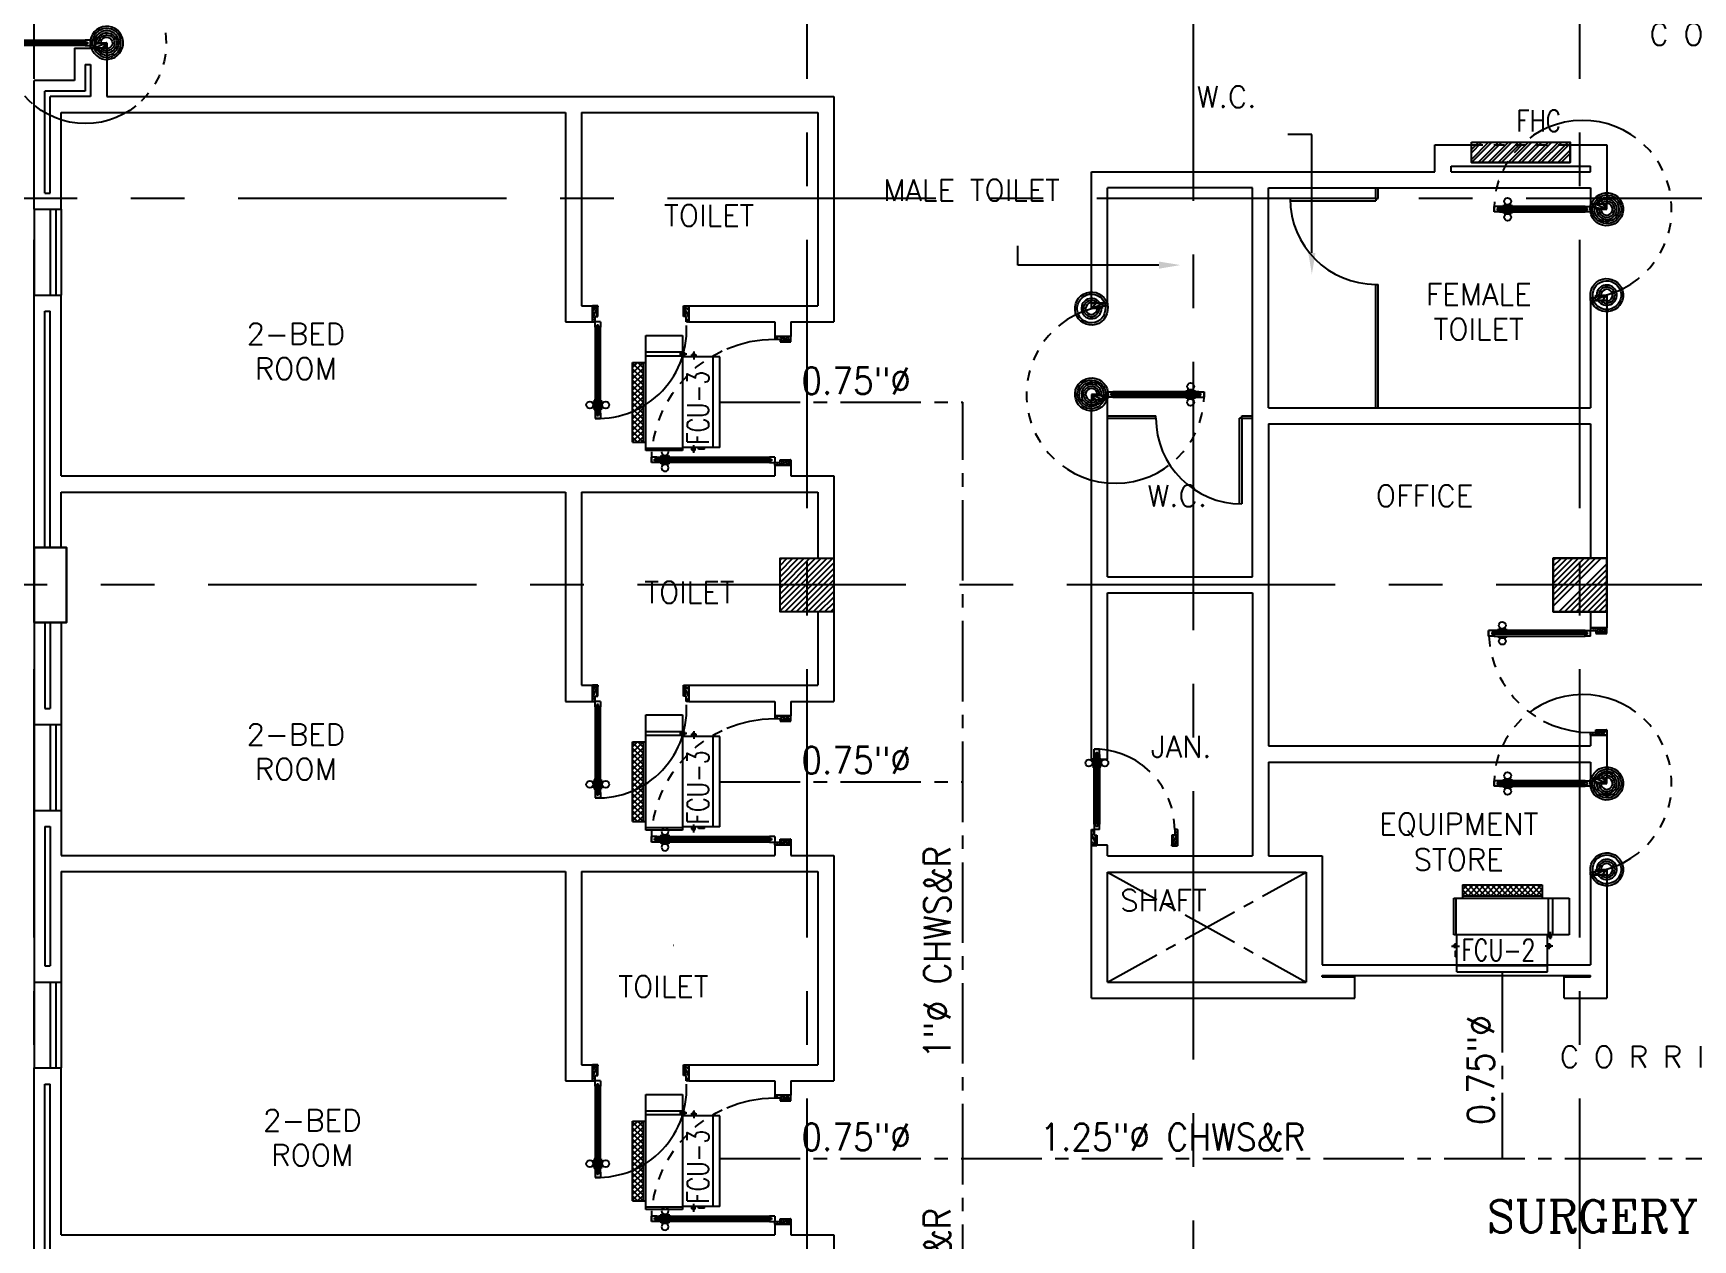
# Model space of a CAD drawing. Extents: x 417866029 to 417866302, y 43498045 to 43498122.
# Drawn here: x 417866063.03 to 417866078.5, y 43498089.69 to 43498100.93 of the extents above; entities that cross this region are included whole.
import ezdxf
from ezdxf.enums import TextEntityAlignment as Align

# ---------------------------------------------------------------- set-up
doc = ezdxf.new("R2010")
doc.units = 0
doc.header["$MEASUREMENT"] = 0
for name, pattern in [('CENTER2', [1.125, 0.75, -0.125, 0.125, -0.125]), ('CENTERX2', [4, 2.5, -0.5, 0.5, -0.5]), ('HIDDEN', [0.375, 0.25, -0.125])]:
    doc.linetypes.add(name, pattern=pattern)
doc.layers.get('0').update_dxf_attribs({"linetype": 'CONTINUOUS'})
for name, color, linetype in [('AC-CH', 6, 'CENTER2'), ('AC-CHT', 2, 'CONTINUOUS'), ('AXES', 11, 'CENTERX2'), ('COL', 11, 'CONTINUOUS'), ('DOOR', 11, 'CONTINUOUS'), ('FCU', 6, 'CONTINUOUS'), ('FHC', 11, 'CONTINUOUS'), ('HAT', 11, 'CONTINUOUS'), ('INSUL', 11, 'CONTINUOUS'), ('PART', 11, 'CONTINUOUS'), ('RM-NAME', 11, 'CONTINUOUS'), ('TEXTN', 2, 'CONTINUOUS'), ('WALL', 11, 'CONTINUOUS'), ('WIN', 11, 'CONTINUOUS')]:
    doc.layers.add(name, color=color, linetype=linetype)
doc.styles.add('KHRS2', font='ROMANS.shx', dxfattribs={"height": 200})
doc.styles.add('ROMANC', font='romanc', dxfattribs={"height": 0.1})
doc.styles.add('ROMANS', font='ROMANS.shx', dxfattribs={"width": 0.6})

# ---------------------------------------------------------------- blocks, each defined once
blk = doc.blocks.new('DOOR100')
at = {"layer": 'DOOR', "color": 7, "linetype": 'ByBlock'}
for p, q in [((-75, 1250), (-75, 1300)), ((-75, 1300), (-25, 1300)), ((-25, 1300), (-75, 1300)), ((-58, 1250), (-75, 1250)), ((-58, 1250), (-58, 1270)), ((-42, 1270), (-58, 1270)), ((-42, 1250), (-42, 1270)), ((-25, 1250), (-42, 1250)), ((-25, 1250), (-25, 1300)), ((-91, 1205), (-91, 1140)), ((-82, 1205), (-91, 1205)), ((-82, 1140), (-91, 1140)), ((-82, 1128), (-82, 1218)), ((-75, 1218), (-82, 1218)), ((-82, 1205), (-82, 1140)), ((-75, 1128), (-82, 1128)), ((-25, 1218), (-18, 1218)), ((-25, 1128), (-18, 1128)), ((-18, 1128), (-18, 1218)), ((-18, 1205), (-18, 1140)), ((-18, 1205), (-9, 1205)), ((-18, 1140), (-9, 1140)), ((-9, 1205), (-9, 1140)), ((-75, 200), (-58, 200)), ((-75, 150), (-75, 200)), ((-58, 200), (-58, 180)), ((-58, 180), (-42, 180)), ((-42, 200), (-25, 200)), ((-42, 180), (-42, 200)), ((-25, 200), (-25, 150)), ((-1200, 0), (-1200, 150)), ((-1200, 150), (-1175, 150)), ((-1200, 150), (-1200, 0)), ((-1150, 0), (-1200, 114)), ((-1150, 0), (-1200, 40)), ((-1150, 0), (-1200, 0)), ((-1175, 150), (-1175, 100)), ((-1175, 100), (-1150, 100)), ((-1150, 0), (-1163, 100)), ((-1150, 100), (-1150, 0)), ((-75, 150), (-25, 150)), ((-50, 0), (0, 114)), ((-50, 100), (-50, 0)), ((-50, 0), (-37, 100)), ((-25, 100), (-50, 100)), ((-50, 0), (0, 40)), ((-50, 0), (0, 0)), ((0, 150), (-25, 150)), ((-25, 150), (-25, 100)), ((0, 0), (0, 150)), ((0, 150), (0, 0))]:
    blk.add_line(p, q, dxfattribs=at)
at = {"layer": 'DOOR', "linetype": 'ByBlock'}
for p, q in [((-75, 1250), (-75, 200)), ((-58, 200), (-58, 1250)), ((-42, 200), (-42, 1250)), ((-25, 200), (-25, 1250))]:
    blk.add_line(p, q, dxfattribs=at)
at = {"layer": 'DOOR', "color": 7, "linetype": 'ByBlock'}
for centre in [(-124, 1173), (24, 1173)]:
    blk.add_circle(centre, 32.4, dxfattribs=at)
at = {"layer": 'DOOR', "linetype": 'HIDDEN', "ltscale": 0.5}
blk.add_arc((-25, 150), 1150, 90, 180, dxfattribs=at)
at = {"layer": 'DOOR', "color": 7, "linetype": 'ByBlock'}
for centre, radius, start, end in [((-1150, 0), 154, 103.7142, 108.8947), ((-1150, 0), 134, 100.72, 111.8402), ((-1150, 0), 94.4, 90, 121.9818), ((-1150, 0), 74.4, 90, 132.2236), ((-1150, 0), 54.4, 90, 156.7926), ((-1150, 0), 34.4, 90, 180), ((-1150, 0), 14.4, 90, 180), ((-50, 0), 94.4, 58.0182, 90), ((-50, 0), 74.4, 47.7764, 90), ((-50, 0), 54.4, 23.2074, 90), ((-50, 0), 34.4, 0, 90), ((-50, 0), 14.4, 0, 90), ((-50, 0), 134, 68.1598, 79.28), ((-50, 0), 114, 64.0838, 77.3774), ((-50, 0), 154, 71.1053, 76.2858)]:
    blk.add_arc(centre, radius, start, end, dxfattribs=at)
blk = doc.blocks.new('DOOR90')
at = {"layer": 'DOOR', "color": 7, "linetype": 'ByBlock'}
for p, q in [((-150, 0), (0, 0)), ((-150, 0), (-150, -25)), ((0, -50), (-114, 0)), ((0, -50), (-40, 0)), ((0, -50), (0, 0)), ((-1000, -25), (-1050, -25)), ((-1050, -75), (-1050, -25)), ((-1050, -25), (-1050, -75)), ((-1000, -75), (-1050, -75)), ((-1000, -42), (-1020, -42)), ((-1020, -42), (-1020, -58)), ((-1000, -58), (-1020, -58)), ((-1000, -25), (-1000, -42)), ((-1000, -58), (-1000, -75)), ((-878, -18), (-968, -18)), ((-968, -25), (-968, -18)), ((-968, -75), (-968, -82)), ((-878, -82), (-968, -82)), ((-955, -9), (-890, -9)), ((-955, -18), (-955, -9)), ((-955, -18), (-890, -18)), ((-955, -82), (-890, -82)), ((-955, -82), (-955, -91)), ((-955, -91), (-890, -91)), ((-890, -18), (-890, -9)), ((-890, -82), (-890, -91)), ((-878, -25), (-878, -18)), ((-878, -75), (-878, -82)), ((-200, -25), (-150, -25)), ((-200, -42), (-200, -25)), ((-180, -42), (-200, -42)), ((-200, -58), (-180, -58)), ((-200, -75), (-200, -58)), ((-150, -75), (-200, -75)), ((-180, -58), (-180, -42)), ((-150, -25), (-100, -25)), ((-150, -75), (-150, -25)), ((-100, -25), (-100, -50)), ((0, -50), (-100, -37)), ((-100, -50), (0, -50)), ((-150, -875), (-100, -875)), ((-150, -900), (-150, -875)), ((-150, -900), (0, -900)), ((0, -900), (-150, -900)), ((0, -850), (-114, -900)), ((-100, -875), (-100, -850)), ((0, -850), (-100, -863)), ((-100, -850), (0, -850)), ((0, -850), (-40, -900)), ((0, -850), (0, -900))]:
    blk.add_line(p, q, dxfattribs=at)
at = {"layer": 'DOOR', "linetype": 'ByBlock'}
for p, q in [((-200, -25), (-1000, -25)), ((-200, -42), (-1000, -42)), ((-200, -58), (-1000, -58)), ((-1000, -75), (-200, -75))]:
    blk.add_line(p, q, dxfattribs=at)
at = {"layer": 'DOOR', "color": 7, "linetype": 'ByBlock'}
for centre in [(-923, 24), (-923, -124)]:
    blk.add_circle(centre, 32.4, dxfattribs=at)
for centre, radius, start, end in [((0, -50), 154, 161.1053, 166.2858), ((0, -50), 94.4, 148.0182, 180), ((0, -50), 134, 158.1598, 169.28), ((0, -50), 114, 154.0838, 167.3774), ((0, -50), 74.4, 137.7764, 180), ((0, -50), 54.4, 113.2074, 180), ((0, -50), 34.4, 90, 180), ((0, -50), 14.4, 90, 180), ((0, -850), 154, 193.7142, 198.8947), ((0, -850), 134, 190.72, 201.8402), ((0, -850), 94.4, 180, 211.9818), ((0, -850), 74.4, 180, 222.2236), ((0, -850), 54.4, 180, 246.7926), ((0, -850), 34.4, 180, 270), ((0, -850), 14.4, 180, 270)]:
    blk.add_arc(centre, radius, start, end, dxfattribs=at)
at = {"layer": 'DOOR', "linetype": 'HIDDEN', "ltscale": 0.5}
blk.add_arc((-222, -50), 828, 178.2701, 275.003, dxfattribs=at)
blk = doc.blocks.new('DOOR80')
at = {"layer": 'DOOR', "color": 7, "linetype": 'ByBlock'}
for p, q in [((-150, 800), (0, 800)), ((-150, 800), (-150, 775)), ((0, 800), (-150, 800)), ((-150, 775), (-100, 775)), ((0, 750), (-114, 800)), ((-100, 775), (-100, 750)), ((0, 750), (-40, 800)), ((0, 750), (0, 800)), ((0, 750), (-100, 763)), ((-100, 750), (0, 750)), ((-850, 75), (-900, 75)), ((-900, 75), (-900, 25)), ((-900, 25), (-900, 75)), ((-850, 25), (-900, 25)), ((-850, 58), (-870, 58)), ((-870, 42), (-870, 58)), ((-850, 42), (-870, 42)), ((-850, 58), (-850, 75)), ((-850, 25), (-850, 42)), ((-727, 82), (-817, 82)), ((-817, 75), (-817, 82)), ((-817, 25), (-817, 18)), ((-727, 18), (-817, 18)), ((-805, 91), (-740, 91)), ((-805, 82), (-805, 91)), ((-805, 82), (-740, 82)), ((-805, 18), (-740, 18)), ((-805, 18), (-805, 9)), ((-805, 9), (-740, 9)), ((-740, 82), (-740, 91)), ((-740, 18), (-740, 9)), ((-727, 75), (-727, 82)), ((-727, 25), (-727, 18)), ((-150, 75), (-200, 75)), ((-200, 75), (-200, 58)), ((-200, 58), (-180, 58)), ((-180, 42), (-200, 42)), ((-200, 42), (-200, 25)), ((-200, 25), (-150, 25)), ((-180, 58), (-180, 42)), ((-150, 75), (-150, 25)), ((-150, 25), (-100, 25)), ((-150, 0), (-150, 25)), ((0, 0), (-150, 0)), ((0, 50), (-114, 0)), ((-100, 25), (-100, 50)), ((0, 50), (-100, 37)), ((-100, 50), (0, 50)), ((0, 50), (-40, 0)), ((0, 50), (0, 0))]:
    blk.add_line(p, q, dxfattribs=at)
at = {"layer": 'DOOR', "linetype": 'ByBlock'}
for p, q in [((-850, 75), (-200, 75)), ((-200, 58), (-850, 58)), ((-200, 42), (-850, 42)), ((-200, 25), (-850, 25))]:
    blk.add_line(p, q, dxfattribs=at)
at = {"layer": 'DOOR', "color": 7, "linetype": 'ByBlock'}
for centre in [(-772, 124), (-772, -24)]:
    blk.add_circle(centre, 32.4, dxfattribs=at)
at = {"layer": 'DOOR', "linetype": 'HIDDEN', "ltscale": 0.5}
blk.add_arc((-149, 23), 752, 90.0695, 176.0204, dxfattribs=at)
at = {"layer": 'DOOR', "color": 7, "linetype": 'ByBlock'}
for centre, radius, start, end in [((0, 750), 154, 161.1053, 166.2858), ((0, 750), 134, 158.1598, 169.28), ((0, 750), 94.4, 148.0182, 180), ((0, 750), 74.4, 137.7764, 180), ((0, 750), 54.4, 113.2074, 180), ((0, 750), 34.4, 90, 180), ((0, 750), 14.4, 90, 180), ((0, 50), 154, 193.7142, 198.8947), ((0, 50), 134, 190.72, 201.8402), ((0, 50), 114, 192.6226, 205.9162), ((0, 50), 94.4, 180, 211.9818), ((0, 50), 74.4, 180, 222.2236), ((0, 50), 54.4, 180, 246.7926), ((0, 50), 34.4, 180, 270), ((0, 50), 14.4, 180, 270)]:
    blk.add_arc(centre, radius, start, end, dxfattribs=at)
blk = doc.blocks.new('A$C1DFA4FE8')
at = {"layer": 'DOOR', "color": 0, "linetype": 'ByBlock'}
for p, q in [((0, 1631), (0, 1581)), ((0, 1581), (0, 1631)), ((50, 1631), (0, 1631)), ((50, 1581), (0, 1581)), ((30, 1614), (30, 1598)), ((50, 1614), (30, 1614)), ((50, 1598), (30, 1598)), ((50, 1631), (50, 1614)), ((50, 1598), (50, 1581)), ((750, 1614), (750, 1631)), ((750, 1631), (800, 1631)), ((770, 1614), (750, 1614)), ((750, 1581), (750, 1598)), ((750, 1598), (770, 1598)), ((800, 1581), (750, 1581)), ((770, 1598), (770, 1614)), ((950, 1656), (800, 1656)), ((800, 1656), (800, 1631)), ((800, 1581), (800, 1631)), ((800, 1631), (850, 1631)), ((850, 1631), (850, 1606)), ((850, 1606), (950, 1606)), ((950, 1606), (950, 1656)), ((0, 81), (0, 131)), ((0, 131), (0, 81)), ((50, 131), (0, 131)), ((50, 81), (0, 81)), ((30, 98), (30, 114)), ((50, 114), (30, 114)), ((50, 98), (30, 98)), ((50, 114), (50, 131)), ((50, 81), (50, 98)), ((83, 131), (83, 138)), ((173, 138), (83, 138)), ((83, 81), (83, 74)), ((173, 74), (83, 74)), ((95, 138), (95, 147)), ((95, 147), (160, 147)), ((95, 138), (160, 138)), ((95, 74), (95, 65)), ((95, 74), (160, 74)), ((95, 65), (160, 65)), ((160, 138), (160, 147)), ((160, 74), (160, 65)), ((173, 131), (173, 138)), ((173, 81), (173, 74)), ((750, 131), (750, 114)), ((800, 131), (750, 131)), ((750, 114), (770, 114)), ((750, 98), (750, 81)), ((770, 98), (750, 98)), ((750, 81), (800, 81)), ((770, 114), (770, 98)), ((800, 131), (800, 81)), ((800, 56), (800, 81)), ((800, 81), (850, 81)), ((950, 56), (800, 56)), ((850, 106), (950, 106)), ((850, 81), (850, 106)), ((950, 106), (950, 56))]:
    blk.add_line(p, q, dxfattribs=at)
at = {"layer": 'DOOR', "linetype": 'ByBlock'}
for p, q in [((750, 1631), (50, 1631)), ((750, 1614), (50, 1614)), ((750, 1598), (50, 1598)), ((50, 1581), (750, 1581)), ((50, 131), (750, 131)), ((750, 114), (50, 114)), ((750, 98), (50, 98)), ((750, 81), (50, 81))]:
    blk.add_line(p, q, dxfattribs=at)
at = {"layer": 'DOOR', "color": 9, "linetype": 'ByBlock'}
for p, q in [((950, 1606), (837, 1656)), ((950, 1606), (850, 1619)), ((950, 1606), (910, 1656)), ((950, 106), (837, 56)), ((950, 106), (850, 93)), ((950, 106), (910, 56))]:
    blk.add_line(p, q, dxfattribs=at)
at = {"layer": 'DOOR', "color": 0, "linetype": 'ByBlock'}
for centre in [(128, 179), (128, 32)]:
    blk.add_circle(centre, 32.4, dxfattribs=at)
at = {"layer": 'DOOR', "linetype": 'HIDDEN', "ltscale": 0.5}
for centre, start, end in [((752, 1606), 178.0938, 273.7249), ((752, 106), 86.2751, 181.9062)]:
    blk.add_arc(centre, 752, start, end, dxfattribs=at)
at = {"layer": 'DOOR', "color": 9, "linetype": 'ByBlock'}
for centre, radius, start, end in [((950, 1606), 154, 161.1053, 166.2858), ((950, 1606), 134, 158.1598, 169.28), ((950, 1606), 114, 154.0838, 167.3774), ((950, 1606), 94.4, 148.0182, 180), ((950, 1606), 74.4, 137.7764, 180), ((950, 1606), 54.4, 113.2074, 180), ((950, 1606), 34.4, 90, 180), ((950, 1606), 14.4, 90, 180), ((950, 106), 154, 193.7142, 198.8947), ((950, 106), 134, 190.72, 201.8402), ((950, 106), 114, 192.6226, 205.9162), ((950, 106), 94.4, 180, 211.9818), ((950, 106), 74.4, 180, 222.2236), ((950, 106), 54.4, 180, 246.7926), ((950, 106), 34.4, 180, 270), ((950, 106), 14.4, 180, 270)]:
    blk.add_arc(centre, radius, start, end, dxfattribs=at)
blk = doc.blocks.new('DOOR-10')
at = {"layer": 'DOOR', "color": 0, "linetype": 'ByBlock'}
for p, q in [((-26, 1100), (-76, 1100)), ((-76, 1100), (-26, 1100)), ((-76, 1050), (-76, 1100)), ((-26, 1050), (-26, 1100)), ((-83, 1005), (-92, 1005)), ((-92, 1005), (-92, 940)), ((-83, 940), (-92, 940)), ((-76, 1018), (-83, 1018)), ((-83, 928), (-83, 1018)), ((-83, 1005), (-83, 940)), ((-59, 1050), (-76, 1050)), ((-43, 1070), (-59, 1070)), ((-59, 1050), (-59, 1070)), ((-43, 1050), (-43, 1070)), ((-26, 1050), (-43, 1050)), ((-26, 1018), (-18, 1018)), ((-18, 928), (-18, 1018)), ((-18, 1005), (-9, 1005)), ((-18, 1005), (-18, 940)), ((-18, 940), (-9, 940)), ((-9, 1005), (-9, 940)), ((-76, 928), (-83, 928)), ((-26, 928), (-18, 928)), ((-76, 200), (-59, 200)), ((-76, 150), (-76, 200)), ((-59, 200), (-59, 180)), ((-59, 180), (-43, 180)), ((-43, 200), (-26, 200)), ((-43, 180), (-43, 200)), ((-26, 200), (-26, 150)), ((-1001, 0), (-1001, 150)), ((-1001, 150), (-976, 150)), ((-1001, 150), (-1001, 0)), ((-951, 0), (-1001, 0)), ((-976, 150), (-976, 100)), ((-976, 100), (-951, 100)), ((-951, 100), (-951, 0)), ((-76, 150), (-26, 150)), ((-51, 100), (-51, 0)), ((-26, 100), (-51, 100)), ((-51, 0), (-1, 0)), ((-1, 150), (-26, 150)), ((-26, 150), (-26, 100))]:
    blk.add_line(p, q, dxfattribs=at)
at = {"layer": 'DOOR', "linetype": 'ByBlock'}
for p, q in [((-76, 1050), (-76, 200)), ((-59, 200), (-59, 1050)), ((-43, 200), (-43, 1050)), ((-26, 200), (-26, 1050))]:
    blk.add_line(p, q, dxfattribs=at)
at = {"layer": 'DOOR', "color": 9, "linetype": 'ByBlock'}
for p, q in [((-951, 0), (-1001, 114)), ((-951, 0), (-1001, 40)), ((-951, 0), (-964, 100)), ((-51, 0), (-1, 114)), ((-51, 0), (-37, 100)), ((-51, 0), (-1, 40)), ((-1, 0), (-1, 150))]:
    blk.add_line(p, q, dxfattribs=at)
at = {"layer": 'DOOR', "color": 0, "linetype": 'ByBlock'}
for centre in [(-124, 973), (23, 973)]:
    blk.add_circle(centre, 32.4, dxfattribs=at)
at = {"layer": 'DOOR', "linetype": 'HIDDEN', "ltscale": 0.5}
blk.add_arc((-23, 149), 952, 93.1482, 179.9482, dxfattribs=at)
at = {"layer": 'DOOR', "color": 9, "linetype": 'ByBlock'}
for centre, radius, start, end in [((-951, 0), 154, 103.7142, 108.8947), ((-951, 0), 134, 100.72, 111.8402), ((-951, 0), 94.4, 90, 121.9818), ((-951, 0), 74.4, 90, 132.2236), ((-951, 0), 54.4, 90, 156.7926), ((-951, 0), 34.4, 90, 180), ((-951, 0), 14.4, 90, 180), ((-51, 0), 94.4, 58.0182, 90), ((-51, 0), 74.4, 47.7764, 90), ((-51, 0), 54.4, 23.2074, 90), ((-51, 0), 34.4, 0, 90), ((-51, 0), 14.4, 0, 90), ((-51, 0), 134, 68.1598, 79.28), ((-51, 0), 114, 64.0838, 77.3774), ((-51, 0), 154, 71.1053, 76.2858)]:
    blk.add_arc(centre, radius, start, end, dxfattribs=at)
blk = doc.blocks.new('RM1')
at = {"layer": 'RM-NAME', "style": 'ROMANS'}
for tag, p in [('ROOMNAME1', (0, 324)), ('ROOMNAME2', (0, 0))]:
    blk.add_attdef(tag, text='', height=200, dxfattribs=at).set_placement(p, align=Align.MIDDLE)
blk = doc.blocks.new('*X85')
at = {"color": 0}
for p, q in [((227929, 162698), (228420, 163190)), ((227929, 162751), (228367, 163190)), ((227929, 162804), (228314, 163190)), ((227929, 162857), (228261, 163190)), ((227929, 162910), (228208, 163190)), ((227929, 162963), (228155, 163190)), ((227929, 163016), (228102, 163190)), ((227929, 163069), (228049, 163190)), ((227929, 163122), (227996, 163190)), ((227929, 163175), (227943, 163190)), ((227973, 162690), (228429, 163145)), ((228026, 162690), (228429, 163092)), ((228079, 162690), (228429, 163039)), ((228132, 162690), (228429, 162986)), ((228185, 162690), (228429, 162933)), ((228239, 162690), (228429, 162880)), ((228292, 162690), (228429, 162827)), ((228345, 162690), (228429, 162774)), ((228398, 162690), (228429, 162721))]:
    blk.add_line(p, q, dxfattribs=at)
blk = doc.blocks.new('COL50')
at = {"layer": 'COL'}
blk.add_lwpolyline([(-250, 250), (-250, -250), (250, -250), (250, 250)], close=True, dxfattribs=at)
blk = doc.blocks.new('*X86')
at = {"color": 0}
for p, q in [((235129, 162738), (235580, 163190)), ((235129, 162792), (235527, 163190)), ((235129, 162845), (235474, 163190)), ((235129, 162898), (235421, 163190)), ((235129, 162951), (235368, 163190)), ((235129, 163004), (235315, 163190)), ((235129, 163057), (235262, 163190)), ((235129, 163110), (235209, 163190)), ((235129, 163163), (235156, 163190)), ((235186, 162690), (235629, 163132)), ((235239, 162690), (235629, 163079)), ((235292, 162690), (235629, 163026)), ((235345, 162690), (235629, 162973)), ((235398, 162690), (235629, 162920)), ((235451, 162690), (235629, 162867)), ((235504, 162690), (235629, 162814)), ((235557, 162690), (235629, 162761)), ((235610, 162690), (235629, 162708))]:
    blk.add_line(p, q, dxfattribs=at)
blk = doc.blocks.new('C11')
at = {"layer": 'HAT'}
h = blk.add_hatch(dxfattribs=at)
h.set_pattern_fill('ANSI31', color=256, scale=300, style=0)
h.set_pattern_definition([(45, (-248556.182, -75061.005), (-26.5165043, 26.5165043), [])])
h.paths.add_polyline_path([(300, 700), (0, 700), (0, 350), (300, 350)])
h.paths.add_polyline_path([(300, 350), (0, 350), (0, 0), (300, 0)])
at = {"layer": 'COL'}
blk.add_lwpolyline([(300, 700), (300, 0), (0, 0), (0, 700)], close=True, dxfattribs=at)
blk = doc.blocks.new('*X36')
at = {"color": 0}
for p, q in [((16890, -2467), (16943, -2414)), ((16890, -2520), (16990, -2420)), ((16990, -2565), (16890, -2465)), ((16890, -2573), (16990, -2473)), ((16990, -2512), (16892, -2414)), ((16990, -2459), (16945, -2414)), ((16990, -2619), (16890, -2519)), ((16890, -2626), (16990, -2526)), ((16990, -2672), (16890, -2572)), ((16890, -2679), (16990, -2579)), ((16990, -2725), (16890, -2625)), ((16890, -2732), (16990, -2632)), ((16990, -2778), (16890, -2678)), ((16890, -2785), (16990, -2685)), ((16990, -2831), (16890, -2731)), ((16890, -2838), (16990, -2738)), ((16990, -2884), (16890, -2784)), ((16890, -2891), (16990, -2791)), ((16990, -2937), (16890, -2837)), ((16890, -2944), (16990, -2844)), ((16990, -2990), (16890, -2890)), ((16890, -2997), (16990, -2897)), ((16990, -3043), (16890, -2943)), ((16890, -3050), (16990, -2950)), ((16990, -3096), (16890, -2996)), ((16890, -3103), (16990, -3003)), ((16990, -3149), (16890, -3049)), ((16892, -3155), (16990, -3056)), ((16944, -3155), (16890, -3102)), ((16945, -3155), (16990, -3109))]:
    blk.add_line(p, q, dxfattribs=at)
blk = doc.blocks.new('WHE06')
at = {"color": 3}
for p, q in [((689, 622), (346, 622)), ((346, 622), (346, 469)), ((689, 469), (689, 622)), ((242, 472), (242, 399)), ((60, -422), (60, 422)), ((212, 437), (269, 437)), ((232, 452), (232, 422)), ((232, 452), (252, 452)), ((252, 452), (252, 422)), ((305, 448), (373, 448)), ((321, 458), (321, 438)), ((321, 458), (346, 458)), ((321, 438), (346, 438)), ((346, 430), (689, 430)), ((811, 371), (689, 371)), ((711, -371), (711, 371)), ((811, -371), (811, 371)), ((142, -437), (142, -422)), ((142, -437), (197, -437)), ((197, -437), (197, -422)), ((221, -437), (269, -437)), ((232, -452), (232, -422)), ((232, -452), (252, -452)), ((242, -472), (242, -399)), ((252, -452), (252, -422)), ((346, -430), (689, -430)), ((811, -371), (689, -371))]:
    blk.add_line(p, q, dxfattribs=at)
at = {"color": 6}
for p, q in [((346, 469), (346, -451)), ((689, 469), (346, 469)), ((689, -451), (689, 469)), ((0, -422), (0, 422)), ((0, 422), (346, 422)), ((0, -422), (346, -422)), ((346, -451), (689, -451))]:
    blk.add_line(p, q, dxfattribs=at)
at = {"color": 11}
blk.add_blockref('*X36', (-16179, 2784), dxfattribs=at)

msp = doc.modelspace()

# ---------------------------------------------------------------- hatches: boundary and pattern name
at = {"layer": 'FHC', "linetype": 'ByBlock', "ltscale": 0.3}
h = msp.add_hatch(dxfattribs=at)
h.set_pattern_fill('ANSI32', color=11, scale=0.175, style=0)
h.set_pattern_definition([(45, (417865844.23728, 43498068.674705), (-0.046403883, 0.046403883), []), (45, (417865844.26822, 43498068.674705), (-0.046403883, 0.046403883), [])])
h.paths.add_polyline_path([(417866077.353, 43498099.726), (417866077.353, 43498099.916), (417866076.433, 43498099.916), (417866076.433, 43498099.726)])
h.paths.add_polyline_path([(417866076.221, 43498099.305), (417866076.221, 43498099.725), (417866076.483, 43498099.725), (417866076.483, 43498099.305)], flags=9)

# ---------------------------------------------------------------- linework, layer by layer
at = {"layer": 'AC-CH'}
for p, q in [((417866069.429, 43498097.493), (417866071.694, 43498097.493)), ((417866071.694, 43498085.706), (417866071.694, 43498097.493)), ((417866069.429, 43498093.958), (417866071.694, 43498093.958)), ((417866076.72, 43498092.185), (417866076.72, 43498090.448)), ((417866069.429, 43498090.448), (417866078.972, 43498090.448))]:
    msp.add_line(p, q, dxfattribs=at)
at = {"layer": 'AXES'}
for p, q in [((417866070.243, 43498044.506), (417866070.243, 43498121.777)), ((417866077.443, 43498044.506), (417866077.443, 43498121.777)), ((417866063.043, 43498044.506), (417866063.043, 43498121.427)), ((417866073.843, 43498051.371), (417866073.843, 43498110.191)), ((417866095.443, 43498099.391), (417866053.153, 43498099.391)), ((417866103.163, 43498095.791), (417866053.153, 43498095.791))]:
    msp.add_line(p, q, dxfattribs=at)
at = {"layer": 'FHC', "linetype": 'ByBlock', "ltscale": 0.3}
msp.add_lwpolyline([(417866076.433, 43498099.916), (417866077.353, 43498099.916), (417866077.353, 43498099.726), (417866076.433, 43498099.726)], close=True, dxfattribs=at)
at = {"layer": 'INSUL'}
for p, q in [((417866063.518, 43498100.641), (417866063.518, 43498100.391)), ((417866063.518, 43498100.641), (417866063.568, 43498100.641)), ((417866063.568, 43498100.641), (417866063.568, 43498100.341)), ((417866063.518, 43498100.391), (417866063.143, 43498100.391)), ((417866063.143, 43498099.441), (417866063.143, 43498100.391)), ((417866063.568, 43498100.341), (417866063.193, 43498100.341)), ((417866063.193, 43498099.441), (417866063.193, 43498100.341)), ((417866063.143, 43498099.441), (417866063.193, 43498099.441)), ((417866063.143, 43498098.341), (417866063.193, 43498098.341)), ((417866063.143, 43498096.141), (417866063.143, 43498098.341)), ((417866063.193, 43498096.141), (417866063.193, 43498098.341)), ((417866063.143, 43498095.441), (417866063.143, 43498094.641)), ((417866063.193, 43498095.441), (417866063.193, 43498094.641)), ((417866063.143, 43498094.641), (417866063.193, 43498094.641)), ((417866063.143, 43498093.541), (417866063.193, 43498093.541)), ((417866063.143, 43498093.541), (417866063.143, 43498092.241)), ((417866063.193, 43498093.541), (417866063.193, 43498092.241)), ((417866063.143, 43498092.241), (417866063.193, 43498092.241)), ((417866063.143, 43498091.141), (417866063.193, 43498091.141)), ((417866063.143, 43498088.841), (417866063.143, 43498091.141)), ((417866063.193, 43498088.841), (417866063.193, 43498091.141))]:
    msp.add_line(p, q, dxfattribs=at)
at = {"layer": 'PART', "linetype": 'ByBlock'}
for p, q in [((417866075.543, 43498099.391), (417866075.543, 43498099.491)), ((417866075.563, 43498099.391), (417866075.563, 43498099.491)), ((417866075.543, 43498099.391), (417866074.743, 43498099.391)), ((417866074.743, 43498099.371), (417866075.543, 43498099.371)), ((417866075.543, 43498099.391), (417866075.563, 43498099.391)), ((417866075.543, 43498099.391), (417866075.543, 43498099.371)), ((417866075.543, 43498097.441), (417866075.543, 43498098.591)), ((417866075.543, 43498098.591), (417866075.563, 43498098.591)), ((417866075.543, 43498098.591), (417866075.563, 43498098.591)), ((417866075.563, 43498097.441), (417866075.563, 43498098.591)), ((417866073.043, 43498097.366), (417866073.493, 43498097.366)), ((417866073.043, 43498097.346), (417866073.493, 43498097.346)), ((417866073.493, 43498097.346), (417866073.493, 43498097.366)), ((417866073.493, 43498097.346), (417866073.493, 43498097.366)), ((417866073.493, 43498097.346), (417866073.493, 43498097.366)), ((417866074.273, 43498096.546), (417866074.273, 43498097.346)), ((417866074.293, 43498097.346), (417866074.273, 43498097.346)), ((417866074.293, 43498097.346), (417866074.293, 43498097.366)), ((417866074.293, 43498097.366), (417866074.393, 43498097.366)), ((417866074.293, 43498097.346), (417866074.293, 43498097.366)), ((417866074.293, 43498097.346), (417866074.393, 43498097.346)), ((417866074.293, 43498097.346), (417866074.293, 43498096.546))]:
    msp.add_line(p, q, dxfattribs=at)
for centre in [(417866075.543, 43498099.391), (417866074.293, 43498097.346)]:
    msp.add_arc(centre, 0.8, 180, 270, dxfattribs=at)
at = {"layer": 'RM-NAME', "linetype": 'ByBlock'}
for p, q in [((417866074.946, 43498099.988), (417866074.721, 43498099.988)), ((417866074.946, 43498098.885), (417866074.946, 43498099.988)), ((417866072.206, 43498098.771), (417866072.206, 43498098.95)), ((417866073.521, 43498098.771), (417866072.206, 43498098.771))]:
    msp.add_line(p, q, dxfattribs=at)
for points in [[(417866073.521, 43498098.804), (417866073.521, 43498098.737), (417866073.721, 43498098.771)], [(417866074.98, 43498098.885), (417866074.913, 43498098.885), (417866074.946, 43498098.685)]]:
    msp.add_solid(points, dxfattribs=at)
at = {"layer": 'WALL'}
for p, q in [((417866063.418, 43498100.791), (417866063.418, 43498100.491)), ((417866063.418, 43498100.791), (417866063.718, 43498100.791)), ((417866063.718, 43498100.791), (417866063.718, 43498100.341)), ((417866063.418, 43498100.491), (417866063.043, 43498100.491)), ((417866063.043, 43498099.291), (417866063.043, 43498100.491)), ((417866063.293, 43498099.291), (417866063.293, 43498100.191)), ((417866063.293, 43498100.191), (417866067.993, 43498100.191)), ((417866063.718, 43498100.341), (417866070.493, 43498100.341)), ((417866068.143, 43498100.191), (417866070.343, 43498100.191)), ((417866076.093, 43498099.891), (417866076.433, 43498099.891)), ((417866076.093, 43498099.641), (417866076.093, 43498099.891)), ((417866076.433, 43498099.726), (417866076.433, 43498099.891)), ((417866077.353, 43498099.891), (417866077.693, 43498099.891)), ((417866077.353, 43498099.726), (417866077.353, 43498099.891)), ((417866077.693, 43498099.891), (417866077.693, 43498099.341)), ((417866076.434, 43498099.726), (417866077.353, 43498099.726)), ((417866072.893, 43498099.641), (417866076.093, 43498099.641)), ((417866072.893, 43498098.416), (417866072.893, 43498099.641)), ((417866076.243, 43498099.641), (417866076.243, 43498099.691)), ((417866076.243, 43498099.691), (417866077.543, 43498099.691)), ((417866076.243, 43498099.641), (417866077.543, 43498099.641)), ((417866077.543, 43498099.641), (417866077.543, 43498099.691)), ((417866073.043, 43498098.416), (417866073.043, 43498099.491)), ((417866074.393, 43498099.491), (417866073.043, 43498099.491)), ((417866074.393, 43498095.866), (417866074.393, 43498099.491)), ((417866074.543, 43498097.441), (417866074.543, 43498099.491)), ((417866074.543, 43498099.491), (417866077.543, 43498099.491)), ((417866077.543, 43498099.491), (417866077.543, 43498099.341)), ((417866063.043, 43498099.291), (417866063.293, 43498099.291)), ((417866077.543, 43498099.341), (417866077.693, 43498099.341)), ((417866063.043, 43498098.491), (417866063.293, 43498098.491)), ((417866063.043, 43498096.141), (417866063.043, 43498098.491)), ((417866063.293, 43498096.806), (417866063.293, 43498098.491)), ((417866068.143, 43498098.391), (417866068.243, 43498098.391)), ((417866069.143, 43498098.391), (417866070.343, 43498098.391)), ((417866073.043, 43498098.416), (417866072.893, 43498098.416)), ((417866077.543, 43498098.441), (417866077.693, 43498098.441)), ((417866077.543, 43498098.441), (417866077.543, 43498097.441)), ((417866077.693, 43498098.441), (417866077.693, 43498096.041)), ((417866067.993, 43498098.241), (417866068.243, 43498098.241)), ((417866069.143, 43498098.241), (417866069.943, 43498098.241)), ((417866070.093, 43498098.241), (417866070.493, 43498098.241)), ((417866072.893, 43498094.166), (417866072.893, 43498097.516)), ((417866073.043, 43498097.516), (417866072.893, 43498097.516)), ((417866073.043, 43498095.866), (417866073.043, 43498097.516)), ((417866074.543, 43498097.441), (417866077.543, 43498097.441)), ((417866074.543, 43498097.291), (417866074.543, 43498094.291)), ((417866074.543, 43498097.291), (417866077.543, 43498097.291)), ((417866077.543, 43498097.291), (417866077.543, 43498096.041)), ((417866063.293, 43498096.806), (417866069.943, 43498096.806)), ((417866070.093, 43498096.806), (417866070.493, 43498096.806)), ((417866063.293, 43498096.141), (417866063.293, 43498096.656)), ((417866063.293, 43498096.656), (417866067.993, 43498096.656)), ((417866068.143, 43498096.656), (417866070.343, 43498096.656)), ((417866073.043, 43498095.866), (417866074.393, 43498095.866)), ((417866073.043, 43498094.166), (417866073.043, 43498095.716)), ((417866073.043, 43498095.716), (417866074.393, 43498095.716)), ((417866074.393, 43498095.716), (417866074.393, 43498093.266)), ((417866063.043, 43498095.441), (417866063.043, 43498094.491)), ((417866063.293, 43498095.441), (417866063.293, 43498094.491)), ((417866077.543, 43498095.541), (417866077.543, 43498095.391)), ((417866077.693, 43498095.541), (417866077.693, 43498095.391)), ((417866077.543, 43498095.391), (417866077.693, 43498095.391)), ((417866068.143, 43498094.856), (417866068.243, 43498094.856)), ((417866069.143, 43498094.856), (417866070.343, 43498094.856)), ((417866067.993, 43498094.706), (417866068.243, 43498094.706)), ((417866069.143, 43498094.706), (417866069.943, 43498094.706)), ((417866070.093, 43498094.706), (417866070.493, 43498094.706)), ((417866063.043, 43498094.491), (417866063.293, 43498094.491)), ((417866077.543, 43498094.391), (417866077.543, 43498094.291)), ((417866077.543, 43498094.391), (417866077.693, 43498094.391)), ((417866077.693, 43498094.391), (417866077.693, 43498093.991)), ((417866073.043, 43498094.166), (417866072.893, 43498094.166)), ((417866074.543, 43498094.291), (417866077.543, 43498094.291)), ((417866074.543, 43498094.141), (417866074.543, 43498093.266)), ((417866074.543, 43498094.141), (417866077.543, 43498094.141)), ((417866077.543, 43498094.141), (417866077.543, 43498093.991)), ((417866077.543, 43498093.991), (417866077.693, 43498093.991)), ((417866063.043, 43498093.691), (417866063.293, 43498093.691)), ((417866063.043, 43498093.691), (417866063.043, 43498092.091)), ((417866063.293, 43498093.691), (417866063.293, 43498093.271)), ((417866063.293, 43498093.271), (417866069.943, 43498093.271)), ((417866070.093, 43498093.271), (417866070.493, 43498093.271)), ((417866073.043, 43498093.366), (417866072.893, 43498093.366)), ((417866072.893, 43498091.941), (417866072.893, 43498093.366)), ((417866073.043, 43498093.266), (417866073.043, 43498093.366)), ((417866073.043, 43498093.266), (417866074.393, 43498093.266)), ((417866074.543, 43498093.266), (417866075.043, 43498093.266)), ((417866075.043, 43498093.266), (417866075.043, 43498092.251)), ((417866063.293, 43498093.121), (417866067.993, 43498093.121)), ((417866063.293, 43498093.121), (417866063.293, 43498092.091)), ((417866068.143, 43498093.121), (417866070.343, 43498093.121)), ((417866073.043, 43498092.091), (417866073.043, 43498093.116)), ((417866073.043, 43498093.116), (417866074.893, 43498093.116)), ((417866074.893, 43498093.116), (417866074.893, 43498092.091)), ((417866074.893, 43498093.091), (417866074.893, 43498092.091)), ((417866077.543, 43498093.091), (417866077.693, 43498093.091)), ((417866077.543, 43498093.091), (417866077.543, 43498092.251)), ((417866077.693, 43498093.091), (417866077.693, 43498091.941)), ((417866075.043, 43498092.251), (417866077.543, 43498092.251)), ((417866075.043, 43498092.151), (417866077.543, 43498092.151)), ((417866075.043, 43498092.141), (417866075.043, 43498092.151)), ((417866077.543, 43498092.141), (417866077.543, 43498092.151)), ((417866063.043, 43498092.091), (417866063.293, 43498092.091)), ((417866073.043, 43498092.091), (417866074.893, 43498092.091)), ((417866075.043, 43498092.141), (417866075.346, 43498092.141)), ((417866075.346, 43498091.941), (417866075.346, 43498092.141)), ((417866077.296, 43498091.941), (417866077.296, 43498092.141)), ((417866077.296, 43498092.141), (417866077.543, 43498092.141)), ((417866072.893, 43498091.941), (417866075.346, 43498091.941)), ((417866077.296, 43498091.941), (417866077.693, 43498091.941)), ((417866063.043, 43498091.291), (417866063.293, 43498091.291)), ((417866063.043, 43498088.841), (417866063.043, 43498091.291)), ((417866063.293, 43498089.736), (417866063.293, 43498091.291)), ((417866068.143, 43498091.321), (417866068.243, 43498091.321)), ((417866069.143, 43498091.321), (417866070.343, 43498091.321)), ((417866067.993, 43498091.171), (417866068.243, 43498091.171)), ((417866069.143, 43498091.171), (417866069.943, 43498091.171)), ((417866070.093, 43498091.171), (417866070.493, 43498091.171)), ((417866063.293, 43498089.736), (417866069.943, 43498089.736)), ((417866070.093, 43498089.736), (417866070.493, 43498089.736))]:
    msp.add_line(p, q, dxfattribs=at)
at = {"layer": 'WALL', "linetype": 'ByBlock'}
for p, q in [((417866067.993, 43498100.191), (417866067.993, 43498098.241)), ((417866068.143, 43498100.191), (417866068.143, 43498098.391)), ((417866070.343, 43498100.191), (417866070.343, 43498098.391)), ((417866070.493, 43498100.341), (417866070.493, 43498098.241)), ((417866068.243, 43498098.391), (417866068.243, 43498098.241)), ((417866069.143, 43498098.391), (417866069.143, 43498098.241)), ((417866069.943, 43498098.241), (417866069.943, 43498098.106)), ((417866070.093, 43498098.241), (417866070.093, 43498098.106)), ((417866070.093, 43498098.106), (417866069.943, 43498098.106)), ((417866069.943, 43498096.906), (417866069.943, 43498096.806)), ((417866070.093, 43498096.906), (417866069.943, 43498096.906)), ((417866070.093, 43498096.906), (417866070.093, 43498096.806)), ((417866070.493, 43498096.806), (417866070.493, 43498094.706)), ((417866067.993, 43498096.656), (417866067.993, 43498094.706)), ((417866068.143, 43498096.656), (417866068.143, 43498094.856)), ((417866070.343, 43498096.656), (417866070.343, 43498096.041)), ((417866070.343, 43498095.541), (417866070.343, 43498094.856)), ((417866068.243, 43498094.856), (417866068.243, 43498094.706)), ((417866069.143, 43498094.856), (417866069.143, 43498094.706)), ((417866069.943, 43498094.706), (417866069.943, 43498094.571)), ((417866070.093, 43498094.706), (417866070.093, 43498094.571)), ((417866070.093, 43498094.571), (417866069.943, 43498094.571)), ((417866069.943, 43498093.371), (417866069.943, 43498093.271)), ((417866070.093, 43498093.371), (417866069.943, 43498093.371)), ((417866070.093, 43498093.371), (417866070.093, 43498093.271)), ((417866070.493, 43498093.271), (417866070.493, 43498091.171)), ((417866067.993, 43498093.121), (417866067.993, 43498091.171)), ((417866068.143, 43498093.121), (417866068.143, 43498091.321)), ((417866070.343, 43498093.121), (417866070.343, 43498091.321)), ((417866068.243, 43498091.321), (417866068.243, 43498091.171)), ((417866069.943, 43498091.171), (417866069.943, 43498091.036)), ((417866070.093, 43498091.171), (417866070.093, 43498091.036)), ((417866070.093, 43498091.036), (417866069.943, 43498091.036)), ((417866069.943, 43498089.836), (417866069.943, 43498089.736)), ((417866070.093, 43498089.836), (417866069.943, 43498089.836)), ((417866070.093, 43498089.836), (417866070.093, 43498089.736)), ((417866070.493, 43498089.736), (417866070.493, 43498088.841))]:
    msp.add_line(p, q, dxfattribs=at)
at = {"layer": 'WALL', "color": 250, "linetype": 'HIDDEN', "ltscale": 0.25}
msp.add_line((417866076.44, 43498099.891), (417866077.36, 43498099.891), dxfattribs=at)
at = {"layer": 'WALL', "color": 7, "linetype": 'CENTER2', "ltscale": 0.7}
for p, q in [((417866073.043, 43498092.091), (417866074.893, 43498093.116)), ((417866073.043, 43498093.116), (417866074.893, 43498092.091))]:
    msp.add_line(p, q, dxfattribs=at)
at = {"layer": 'WALL', "color": 250, "linetype": 'ByBlock', "ltscale": 0.3}
msp.add_line((417866068.999, 43498092.436), (417866069.001, 43498092.434), dxfattribs=at)
at = {"layer": 'WALL', "linetype": 'ByBlock', "ltscale": 0.3}
for points in [[(417866063.043, 43498095.441), (417866063.343, 43498095.441), (417866063.343, 43498096.141), (417866063.043, 43498096.141)], [(417866069.993, 43498096.041), (417866070.493, 43498096.041), (417866070.493, 43498095.541), (417866069.993, 43498095.541)], [(417866077.693, 43498096.041), (417866077.193, 43498096.041), (417866077.193, 43498095.541), (417866077.693, 43498095.541)]]:
    msp.add_lwpolyline(points, close=True, dxfattribs=at)
at = {"layer": 'WIN'}
for p, q in [((417866063.043, 43498099.291), (417866063.043, 43498098.491)), ((417866063.193, 43498099.291), (417866063.193, 43498098.491)), ((417866063.243, 43498099.291), (417866063.243, 43498098.491)), ((417866063.293, 43498099.291), (417866063.293, 43498098.491)), ((417866063.043, 43498094.491), (417866063.043, 43498093.691)), ((417866063.193, 43498094.491), (417866063.193, 43498093.691)), ((417866063.243, 43498094.491), (417866063.243, 43498093.691)), ((417866063.293, 43498094.491), (417866063.293, 43498093.691)), ((417866063.043, 43498092.091), (417866063.043, 43498091.291)), ((417866063.193, 43498092.091), (417866063.193, 43498091.291)), ((417866063.243, 43498092.091), (417866063.243, 43498091.291)), ((417866063.293, 43498092.091), (417866063.293, 43498091.291))]:
    msp.add_line(p, q, dxfattribs=at)

# ---------------------------------------------------------------- block references
at = {"layer": 'COL', "linetype": 'ByBlock', "xscale": 0.0009999871253967285, "yscale": 0.001000002026557922, "zscale": 0.001}
msp.add_blockref('C11', (417866063.043, 43498095.441), dxfattribs=at)
at = {"layer": 'COL', "xscale": -0.0009999871253967285, "yscale": 0.001000002026557922, "zscale": 0.001}
for p in [(417866070.243, 43498095.791), (417866077.443, 43498095.791)]:
    msp.add_blockref('COL50', p, dxfattribs=at)
at = {"layer": 'DOOR', "color": 0, "linetype": 'ByBlock', "yscale": 0.001000002026557922, "zscale": 0.001}
for name, p, xscale, rotation in [('A$C1DFA4FE8', (417866062.768, 43498102.447), -0.0009999871253967285, 180), ('DOOR90', (417866072.893, 43498097.516), 0.0009999871253967285, 180), ('DOOR90', (417866068.243, 43498098.391), 0.001000002026557922, 90), ('DOOR100', (417866070.093, 43498096.906), -0.001000002026557922, 90), ('DOOR90', (417866068.243, 43498094.856), 0.001000002026557922, 90), ('DOOR100', (417866070.093, 43498093.371), -0.001000002026557922, 90), ('DOOR80', (417866072.893, 43498093.361), 0.001000002026557922, 270), ('DOOR90', (417866068.243, 43498091.321), 0.001000002026557922, 90), ('DOOR100', (417866070.093, 43498089.836), -0.001000002026557922, 90)]:
    msp.add_blockref(name, p, dxfattribs=dict(at, xscale=xscale, rotation=rotation))
at = {"layer": 'DOOR', "color": 0, "linetype": 'ByBlock', "xscale": 0.0009999871253967285, "yscale": 0.001000002026557922, "zscale": 0.001}
for p in [(417866077.693, 43498099.341), (417866077.693, 43498093.991)]:
    msp.add_blockref('DOOR90', p, dxfattribs=at)
at = {"layer": 'DOOR', "color": 0, "linetype": 'ByBlock', "ltscale": 0.3, "xscale": 0.001000002026557922, "yscale": 0.001000002026557922, "zscale": 0.001, "rotation": 90}
msp.add_blockref('DOOR-10', (417866077.693, 43498095.391), dxfattribs=at)
at = {"layer": 'FCU', "linetype": 'ByBlock', "extrusion": (0, 0, -1), "xscale": 0.0009999871253967285, "yscale": 0.001000002026557922, "zscale": -0.001}
for p in [(-417866069.429, 43498097.493), (-417866069.429, 43498090.423)]:
    msp.add_blockref('WHE06', p, dxfattribs=at)
at = {"layer": 'FCU', "linetype": 'ByBlock', "xscale": -0.0009999871253967285, "yscale": 0.001000002026557922, "zscale": 0.001}
msp.add_blockref('WHE06', (417866069.429, 43498093.958), dxfattribs=at)
at = {"layer": 'FCU', "linetype": 'ByBlock', "xscale": -0.001000002026557922, "yscale": 0.001000002026557922, "zscale": 0.001, "rotation": 270}
msp.add_blockref('WHE06', (417866076.72, 43498092.185), dxfattribs=at)
at = {"layer": 'HAT', "xscale": 0.0009999871253967285, "yscale": 0.001000002026557922, "zscale": 0.001}
for name in ['*X85', '*X86']:
    msp.add_blockref(name, (417865842.065, 43497932.851), dxfattribs=at)
at = {"layer": 'RM-NAME'}
ref = msp.add_blockref('RM1', (417866079.243, 43498100.921), dxfattribs=dict(at, xscale=0.0009999871253967285, yscale=0.001000002026557922, zscale=0.001))
ref.add_attrib('ROOMNAME2', 'C O R R I D O R', dxfattribs={"height": 0.2, "style": 'ROMANS'}).set_placement((417866079.243, 43498100.921), align=Align.MIDDLE)
ref = msp.add_blockref('RM1', (417866074.151, 43498100.338), dxfattribs=dict(at, xscale=0.0009999871253967285, yscale=0.001000002026557922, zscale=0.001))
ref.add_attrib('ROOMNAME2', 'W.C.', dxfattribs={"height": 0.2, "style": 'ROMANS'}).set_placement((417866074.151, 43498100.338), align=Align.MIDDLE)
ref = msp.add_blockref('RM1', (417866071.776, 43498099.468), dxfattribs=dict(at, xscale=0.0009999871253967285, yscale=0.001000002026557922, zscale=0.001))
ref.add_attrib('ROOMNAME2', 'MALE TOILET', dxfattribs={"height": 0.2, "style": 'ROMANS'}).set_placement((417866071.776, 43498099.468), align=Align.MIDDLE)
ref = msp.add_blockref('RM1', (417866069.331, 43498099.232), dxfattribs=dict(at, xscale=0.0009999871253967285, yscale=0.001000002026557922, zscale=0.001))
ref.add_attrib('ROOMNAME2', 'TOILET', dxfattribs={"height": 0.2, "style": 'ROMANS'}).set_placement((417866069.331, 43498099.232), align=Align.MIDDLE)
ref = msp.add_blockref('RM1', (417866076.5, 43498098.174), dxfattribs=dict(at, xscale=0.0009999871253967285, yscale=0.001000002026557922, zscale=0.001))
ref.add_attrib('ROOMNAME2', 'TOILET', dxfattribs={"height": 0.2, "style": 'ROMANS'}).set_placement((417866076.5, 43498098.174), align=Align.MIDDLE)
ref.add_attrib('ROOMNAME1', 'FEMALE', dxfattribs={"height": 0.2, "style": 'ROMANS'}).set_placement((417866076.5, 43498098.498), align=Align.MIDDLE)
ref = msp.add_blockref('RM1', (417866065.48, 43498097.806), dxfattribs=dict(at, xscale=-0.0009999871253967285, yscale=0.001000002026557922, zscale=0.001))
ref.add_attrib('ROOMNAME2', 'ROOM', dxfattribs={"height": 0.2, "style": 'ROMANS'}).set_placement((417866065.48, 43498097.806), align=Align.MIDDLE)
ref.add_attrib('ROOMNAME1', '2-BED', dxfattribs={"height": 0.2, "style": 'ROMANS'}).set_placement((417866065.48, 43498098.13), align=Align.MIDDLE)
ref = msp.add_blockref('RM1', (417866073.691, 43498096.621), dxfattribs=dict(at, xscale=0.0009999871253967285, yscale=0.001000002026557922, zscale=0.001))
ref.add_attrib('ROOMNAME2', 'W.C.', dxfattribs={"height": 0.2, "style": 'ROMANS'}).set_placement((417866073.691, 43498096.621), align=Align.MIDDLE)
ref = msp.add_blockref('RM1', (417866075.996, 43498096.622), dxfattribs=dict(at, xscale=0.0009999871253967285, yscale=0.001000002026557922, zscale=0.001))
ref.add_attrib('ROOMNAME2', 'OFFICE', dxfattribs={"height": 0.2, "style": 'ROMANS'}).set_placement((417866075.996, 43498096.622), align=Align.MIDDLE)
ref = msp.add_blockref('RM1', (417866069.147, 43498095.722), dxfattribs=dict(at, xscale=0.0009999871253967285, yscale=0.001000002026557922, zscale=0.001))
ref.add_attrib('ROOMNAME2', 'TOILET', dxfattribs={"height": 0.2, "style": 'ROMANS'}).set_placement((417866069.147, 43498095.722), align=Align.MIDDLE)
ref = msp.add_blockref('RM1', (417866065.48, 43498094.075), dxfattribs=dict(at, xscale=-0.0009999871253967285, yscale=0.001000002026557922, zscale=0.001))
ref.add_attrib('ROOMNAME2', 'ROOM', dxfattribs={"height": 0.2, "style": 'ROMANS'}).set_placement((417866065.48, 43498094.075), align=Align.MIDDLE)
ref.add_attrib('ROOMNAME1', '2-BED', dxfattribs={"height": 0.2, "style": 'ROMANS'}).set_placement((417866065.48, 43498094.398), align=Align.MIDDLE)
ref = msp.add_blockref('RM1', (417866073.729, 43498094.284), dxfattribs=dict(at, xscale=0.0009999871253967285, yscale=0.001000002026557922, zscale=0.001))
ref.add_attrib('ROOMNAME2', 'JAN.', dxfattribs={"height": 0.2, "style": 'ROMANS'}).set_placement((417866073.729, 43498094.284), align=Align.MIDDLE)
ref = msp.add_blockref('RM1', (417866076.314, 43498093.231), dxfattribs=dict(at, xscale=0.0009999871253967285, yscale=0.001000002026557922, zscale=0.001))
ref.add_attrib('ROOMNAME2', 'STORE', dxfattribs={"height": 0.2, "style": 'ROMANS'}).set_placement((417866076.314, 43498093.231), align=Align.MIDDLE)
ref.add_attrib('ROOMNAME1', 'EQUIPMENT', dxfattribs={"height": 0.2, "style": 'ROMANS'}).set_placement((417866076.314, 43498093.554), align=Align.MIDDLE)
ref = msp.add_blockref('RM1', (417866068.905, 43498092.049), dxfattribs=dict(at, xscale=0.0009999871253967285, yscale=0.001000002026557922, zscale=0.001))
ref.add_attrib('ROOMNAME2', 'TOILET', dxfattribs={"height": 0.2, "style": 'ROMANS'}).set_placement((417866068.905, 43498092.049), align=Align.MIDDLE)
ref = msp.add_blockref('RM1', (417866078.409, 43498091.394), dxfattribs=dict(at, xscale=0.0009999871253967285, yscale=0.001000002026557922, zscale=0.001))
ref.add_attrib('ROOMNAME2', 'C O R R I D O R', dxfattribs={"height": 0.2, "style": 'ROMANS'}).set_placement((417866078.409, 43498091.394), align=Align.MIDDLE)
ref = msp.add_blockref('RM1', (417866065.633, 43498090.479), dxfattribs=dict(at, xscale=-0.0009999871253967285, yscale=0.001000002026557922, zscale=0.001))
ref.add_attrib('ROOMNAME2', 'ROOM', dxfattribs={"height": 0.2, "style": 'ROMANS'}).set_placement((417866065.633, 43498090.479), align=Align.MIDDLE)
ref.add_attrib('ROOMNAME1', '2-BED', dxfattribs={"height": 0.2, "style": 'ROMANS'}).set_placement((417866065.633, 43498090.803), align=Align.MIDDLE)

# ---------------------------------------------------------------- texts
at = {"layer": 'AC-CHT', "style": 'KHRS2', "width": 0.9}
for s, p in [('0.75"%%C', (417866070.7, 43498097.693)), ('0.75"%%C', (417866070.7, 43498094.158)), ('0.75"%%C', (417866070.7, 43498090.648)), ('1.25"%%C CHWS&R', (417866073.65, 43498090.648))]:
    msp.add_text(s, height=0.25, dxfattribs=at).set_placement(p, align=Align.MIDDLE)
for s, p in [('1"%%C CHWS&R', (417866071.456, 43498092.369)), ('0.75"%%C', (417866076.52, 43498091.272)), ('1"%%C CHWS&R', (417866071.456, 43498088.997))]:
    msp.add_text(s, height=0.25, rotation=90, dxfattribs=at).set_placement(p, align=Align.MIDDLE)
at = {"layer": 'RM-NAME'}
for s, height, style, p in [('SHAFT', 0.2, 'ROMANS', (417866073.563, 43498092.852)), ('SURGERY AND WARD DEPT. ', 0.3, 'ROMANC', (417866079.547, 43498089.908))]:
    msp.add_text(s, height=height, dxfattribs=dict(at, style=style)).set_placement(p, align=Align.MIDDLE)
at = {"layer": 'TEXTN', "style": 'ROMANS', "width": 0.75}
for p in [(417866069.327, 43498097.097), (417866069.327, 43498093.562), (417866069.327, 43498090.027)]:
    msp.add_text('FCU-3', height=0.2, rotation=90, dxfattribs=at).set_placement(p)
msp.add_text('FCU-2', height=0.2, dxfattribs=at).set_placement((417866076.34, 43498092.29))
at = {"layer": 'WALL', "style": 'ROMANS', "width": 0.8}
msp.add_text('FHC', height=0.2, dxfattribs=at).set_placement((417866076.85, 43498100.015))

doc.saveas('drawing.dxf')
